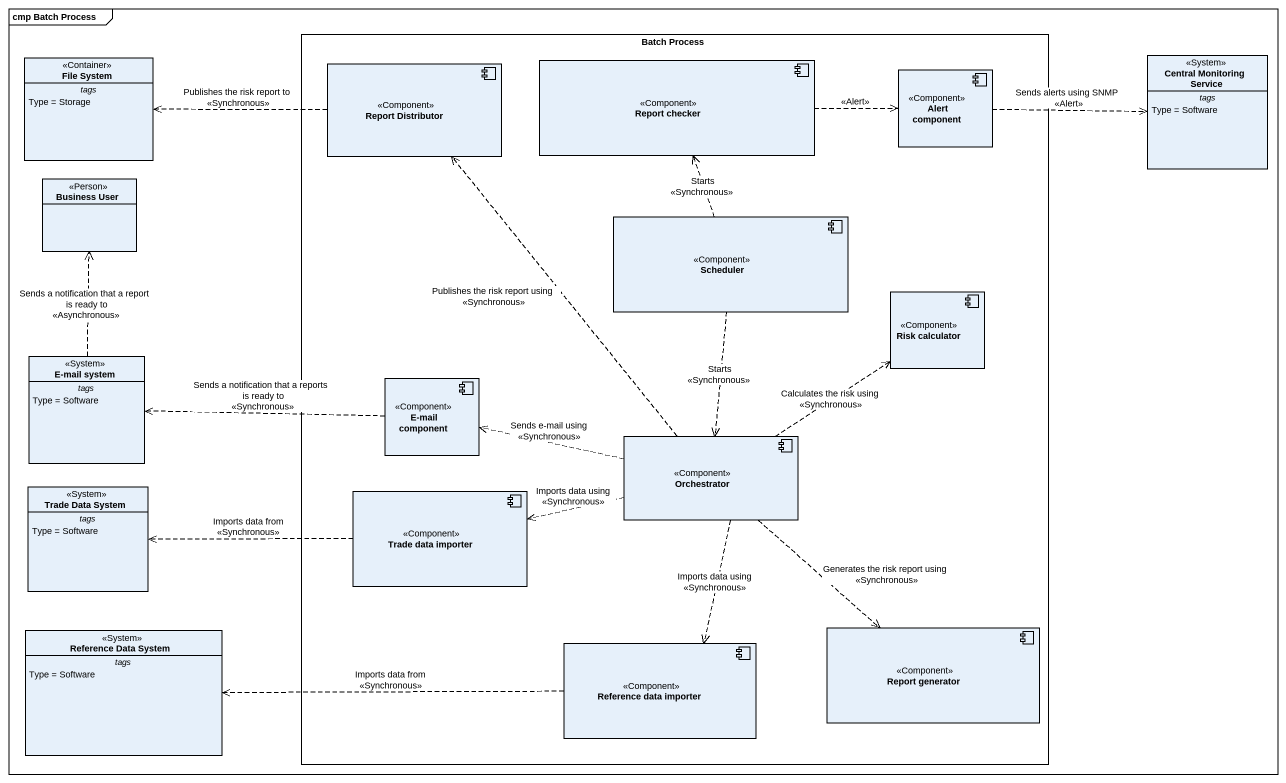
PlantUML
@startuml
mainframe cmp Batch Process
allowmixing
hide circle
hide empty members
class "File System" as File_System <<Container>> {
  -- tags --
  Type = Storage
}
rectangle "Batch Process" as Batch_Process {
  component "Report Distributor" as Report_Distributor <<Component>>
  component "Report checker" as Report_checker <<Component>>
  component "Alert component" as Alert_component <<Component>>
  component Scheduler <<Component>>
  component "Risk calculator" as Risk_calculator <<Component>>
  component "E-mail component" as E_mail_component <<Component>>
  component Orchestrator <<Component>>
  component "Trade data importer" as Trade_data_importer <<Component>>
  component "Reference data importer" as Reference_data_importer <<Component>>
  component "Report generator" as Report_generator <<Component>>
}
class "Central Monitoring Service" as Central_Monitoring_Service <<System>> {
  -- tags --
  Type = Software
}
class "Business User" as Business_User <<Person>>
class "E-mail system" as E_mail_system <<System>> {
  -- tags --
  Type = Software
}
class "Trade Data System" as Trade_Data_System <<System>> {
  -- tags --
  Type = Software
}
class "Reference Data System" as Reference_Data_System <<System>> {
  -- tags --
  Type = Software
}
Report_Distributor .left.> File_System : Publishes the risk report to\n<<Synchronous>>
Report_checker .right.> Alert_component : <<Alert>>
Alert_component .right.> Central_Monitoring_Service : Sends alerts using SNMP\n<<Alert>>
Scheduler .up.> Report_checker : Starts\n<<Synchronous>>
Scheduler ..> Orchestrator : Starts\n<<Synchronous>>
E_mail_system .up.> Business_User : Sends a notification that a report is ready to\n<<Asynchronous>>
E_mail_component .left.> E_mail_system : Sends a notification that a reports is ready to\n<<Synchronous>>
Orchestrator .up.> Report_Distributor : Publishes the risk report using\n<<Synchronous>>
Orchestrator .up.> Risk_calculator : Calculates the risk using\n<<Synchronous>>
Orchestrator .left.> E_mail_component : Sends e-mail using\n<<Synchronous>>
Orchestrator .left.> Trade_data_importer : Imports data using\n<<Synchronous>>
Orchestrator ..> Reference_data_importer : Imports data using\n<<Synchronous>>
Orchestrator ..> Report_generator : Generates the risk report using\n<<Synchronous>>
Trade_data_importer .left.> Trade_Data_System : Imports data from\n<<Synchronous>>
Reference_data_importer .left.> Reference_Data_System : Imports data from\n<<Synchronous>>
@enduml
